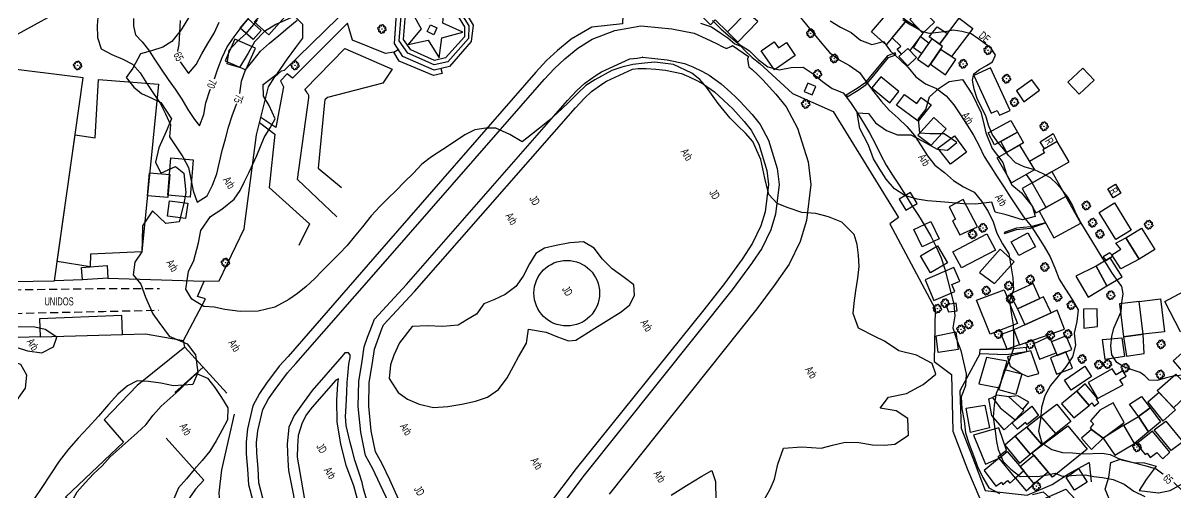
# Model space of a CAD drawing. Header units: millimetres. Extents: x 438774 to 440085, y 7202522 to 7203572.
# Drawn here: x 439328.7 to 439616.7, y 7203208.8 to 7203326.3 of the extents above; entities that cross this region are included whole.
import ezdxf

# ---------------------------------------------------------------- set-up
doc = ezdxf.new("R2010")
doc.units = ezdxf.units.MM
doc.linetypes.add('00', pattern=[10, 0, -10])
doc.linetypes.add('12', pattern=[3, 2, -1])
for name, color, linetype in [('0421', 104, 'Continuous'), ('0505', 1, 'Continuous'), ('0506', 1, 'Continuous'), ('0611', 30, 'Continuous'), ('0612', 7, 'Continuous'), ('0707', 7, 'Continuous'), ('0801', 10, 'Continuous'), ('0803', 160, 'Continuous'), ('0869', 7, 'Continuous'), ('0870', 7, 'Continuous'), ('1005', 3, 'Continuous'), ('1006', 3, 'Continuous'), ('1007', 3, 'Continuous')]:
    doc.layers.add(name, color=color, linetype=linetype)
doc.styles.add('02', font='swissc.ttf')

# ---------------------------------------------------------------- blocks, each defined once
blk = doc.blocks.new('09')
for p, q in [((-0.04, 0.01), (0.04, 0.01)), ((-0.02, 0.03), (0.02, 0.03)), ((0, 0.05), (0, 0.05)), ((-0.04, -0.01), (0.04, -0.01)), ((-0.02, -0.03), (0.02, -0.03))]:
    blk.add_line(p, q)
for points in [[(-0.61, 0.39), (-0.76, 0.34), (-0.88, 0.27), (-0.97, 0.13), (-1, 0), (-0.96, -0.15), (-0.88, -0.26), (-0.83, -0.31), (-0.73, -0.36), (-0.58, -0.38)], [(-0.12, 0.67), (-0.2, 0.77), (-0.32, 0.84), (-0.46, 0.87), (-0.62, 0.83), (-0.74, 0.77), (-0.81, 0.63), (-0.83, 0.49), (-0.83, 0.42), (-0.79, 0.32), (-0.69, 0.22), (-0.62, 0.16)], [(-0.41, 0.6), (-0.39, 0.72), (-0.35, 0.82), (-0.3, 0.88), (-0.18, 0.96), (-0.03, 1), (0.1, 0.96), (0.24, 0.87), (0.31, 0.75), (0.36, 0.62), (0.37, 0.55)], [(0.11, 0.66), (0.19, 0.71), (0.31, 0.78), (0.42, 0.81), (0.49, 0.81), (0.63, 0.78), (0.76, 0.7), (0.82, 0.58), (0.84, 0.41), (0.81, 0.28), (0.75, 0.16), (0.69, 0.06)], [(0.67, -0.42), (0.8, -0.38), (0.91, -0.29), (0.99, -0.14), (1.01, -0.01), (0.95, 0.14), (0.86, 0.24), (0.8, 0.29), (0.7, 0.32), (0.56, 0.34)], [(-0.14, -0.69), (-0.19, -0.75), (-0.3, -0.83), (-0.4, -0.87), (-0.48, -0.87), (-0.61, -0.83), (-0.74, -0.75), (-0.8, -0.63), (-0.83, -0.47), (-0.79, -0.33), (-0.7, -0.18), (-0.64, -0.12)], [(-0.38, -0.63), (-0.34, -0.76), (-0.26, -0.88), (-0.13, -0.97), (0.01, -1.01), (0.15, -0.97), (0.27, -0.88), (0.32, -0.83), (0.36, -0.73), (0.38, -0.57)], [(0.15, -0.7), (0.32, -0.83), (0.46, -0.87), (0.62, -0.85), (0.74, -0.79), (0.83, -0.66), (0.86, -0.52), (0.86, -0.45), (0.83, -0.34), (0.74, -0.24), (0.67, -0.18)]]:
    blk.add_lwpolyline(points)
blk.add_lwpolyline([(0, -0.05), (-0.05, 0), (0, 0.05), (0.05, 0)], close=True)

msp = doc.modelspace()

# ---------------------------------------------------------------- linework, layer by layer
at = {"layer": '0421', "linetype": 'Continuous', "flags": 128}
msp.add_lwpolyline([(439618.44, 7203238.26), (439616, 7203237.99), (439613.99, 7203237.5), (439611.99, 7203236.91), (439610.01, 7203237.01), (439608.89, 7203238.1), (439607.78, 7203238.9), (439605.98, 7203239.55), (439603.66, 7203240.35), (439601.91, 7203241.4), (439600.68, 7203243.35), (439600.41, 7203245.57), (439600.7, 7203247.93), (439601.16, 7203249.98), (439602.11, 7203252.06), (439603.02, 7203254.17), (439603.19, 7203256.41), (439603.48, 7203258.62), (439603.18, 7203260.43), (439601.81, 7203262.26), (439600.68, 7203263.92), (439599.49, 7203265.83), (439598.25, 7203267.69), (439597.08, 7203269.62), (439595.64, 7203271.95), (439594.35, 7203274.09), (439592.95, 7203276.44), (439591.75, 7203278.61), (439590.77, 7203280.91), (439589.69, 7203282.75), (439588.17, 7203284.68), (439586.91, 7203286.11), (439585.38, 7203287.6), (439583.55, 7203288.59), (439581.34, 7203289.58), (439578.8, 7203290.34), (439576.62, 7203291.34), (439574.89, 7203293.16), (439573.65, 7203294.75), (439572.13, 7203296.63), (439570.78, 7203298.48), (439569.89, 7203300.78), (439569.16, 7203303.13), (439568.01, 7203305.31), (439567.06, 7203307.39), (439566.24, 7203309.74), (439565.82, 7203311.98), (439566.18, 7203313.61), (439567.59, 7203314.72), (439569.32, 7203315.69), (439570.82, 7203316.57), (439571.57, 7203318.25), (439570.49, 7203320.05), (439569.04, 7203321.06), (439567.44, 7203322.27), (439565.53, 7203323.57), (439563.23, 7203324.18), (439560.99, 7203324.5), (439559.44, 7203324.21), (439557.33, 7203323.89), (439555.01, 7203323.67), (439553.32, 7203324.2), (439551.51, 7203325.14), (439549.85, 7203326.11), (439548.46, 7203327.07)], dxfattribs=at)
at = {"layer": '0505', "linetype": 'Continuous', "flags": 128}
for points, elevation in [([(439347.42, 7203328.7), (439347.19, 7203325.71), (439347.24, 7203322.71), (439348.18, 7203319.86), (439350.82, 7203318.44), (439353.57, 7203317.23), (439355.99, 7203315.98), (439357.95, 7203313.81), (439359.57, 7203311.21), (439361.25, 7203308.64), (439362.92, 7203306.26), (439364.24, 7203303.57), (439365.53, 7203300.86), (439365.29, 7203297.87), (439366.91, 7203295.35), (439368.6, 7203292.86), (439370.01, 7203290.22), (439370.61, 7203287.28), (439371.21, 7203284.34), (439372.16, 7203281.5), (439374.69, 7203283.11), (439376.04, 7203285.79), (439377.05, 7203288.62), (439377.75, 7203291.53), (439378.43, 7203294.45), (439379.24, 7203297.34), (439380.02, 7203300.24), (439380.94, 7203303.1), (439382.04, 7203305.99)], 75), ([(439522.49, 7203328.17), (439524.42, 7203325.87), (439526.28, 7203323.52), (439528.18, 7203321.2), (439530.17, 7203318.96), (439532.51, 7203317.07), (439535.15, 7203315.65), (439537.6, 7203313.92), (439539.39, 7203311.51), (439541.17, 7203309.1), (439543.06, 7203306.77), (439545.06, 7203304.54), (439547.28, 7203302.52), (439549.44, 7203300.44), (439551.39, 7203298.15), (439553.01, 7203295.63), (439554.64, 7203293.11), (439556.48, 7203290.74), (439558.86, 7203288.92), (439561.09, 7203286.91), (439563.63, 7203285.31), (439566.31, 7203283.99), (439568.1, 7203281.75), (439569.77, 7203279.21), (439570.99, 7203276.59), (439571.93, 7203273.75), (439573.36, 7203271.11), (439574.93, 7203268.56), (439575.45, 7203265.59), (439575.93, 7203262.64), (439576.14, 7203259.64), (439575.12, 7203256.83), (439575.5, 7203253.86), (439576, 7203250.89), (439576.09, 7203247.9), (439576.14, 7203244.9), (439575.14, 7203242.07), (439573.93, 7203239.32), (439572.93, 7203236.5), (439571.8, 7203233.71), (439571.25, 7203230.77), (439571.03, 7203227.78), (439571.49, 7203224.24), (439571.88, 7203221.66), (439572.23, 7203219.68), (439573.51, 7203216.71), (439575.44, 7203214.73), (439577.79, 7203212.96), (439580.01, 7203212.98), (439582.15, 7203212.97), (439584.61, 7203213.33), (439586.48, 7203213.79), (439588.28, 7203213.02), (439591.76, 7203213.26), (439594.01, 7203213.38), (439596.15, 7203212.92), (439598.36, 7203212.68), (439600.98, 7203212.2), (439603.73, 7203210.99), (439606.18, 7203209.26), (439608.89, 7203207.97)], 70), ([(439356.24, 7203327.46), (439356.28, 7203325.53), (439356.8, 7203323.34), (439358.4, 7203321.58), (439360.02, 7203319.63), (439361.5, 7203317.3), (439363.15, 7203314.73), (439364.93, 7203312.22), (439366.67, 7203309.76), (439368.31, 7203307.25), (439369.88, 7203304.69), (439371.47, 7203302.14), (439372.72, 7203300.59), (439373.8, 7203303.39), (439374.36, 7203306.34), (439375.43, 7203309.69)], 70), ([(439367.89, 7203326.96), (439367.8, 7203323.96), (439367.58, 7203320.96), (439367.27, 7203319.3)], 65), ([(439367.95, 7203316.61), (439370.05, 7203313.64), (439371.93, 7203315.97), (439373.37, 7203318.6), (439374.86, 7203321.2), (439376.4, 7203323.78), (439377.66, 7203326.51)], 65), ([(439376.5, 7203312.35), (439377.32, 7203314.83), (439378.39, 7203317.64), (439379.65, 7203320.36), (439381.38, 7203322.81), (439383.16, 7203325.22), (439385.11, 7203327.51)], 70), ([(439382.82, 7203308.72), (439383.27, 7203311.73), (439384.28, 7203314.56), (439386.16, 7203316.89), (439388.01, 7203319.25), (439390.21, 7203321.3), (439392.57, 7203323.15), (439394.85, 7203325.1), (439397.18, 7203326.98)], 75), ([(439500.93, 7203326.89), (439503.05, 7203324.76), (439505.33, 7203322.81), (439507.64, 7203320.91), (439510.19, 7203319.32), (439512.33, 7203317.21), (439514.7, 7203315.38), (439517.6, 7203314.6), (439520.53, 7203315.21), (439523.53, 7203315.25), (439526.02, 7203313.56), (439528.35, 7203311.68), (439530.79, 7203309.93), (439533.58, 7203308.84), (439535.38, 7203306.44), (439537.03, 7203303.93), (439538.62, 7203301.38), (439540.16, 7203298.81), (439541.55, 7203296.16), (439542.84, 7203293.44), (439544.25, 7203290.8), (439545.84, 7203288.26), (439547.51, 7203285.76), (439549.13, 7203283.24), (439550.73, 7203280.7), (439552.33, 7203278.17), (439553.94, 7203275.63), (439555.46, 7203273.05), (439556.74, 7203270.33), (439558.02, 7203267.62), (439558.98, 7203264.77), (439559.69, 7203261.86), (439560.48, 7203258.96), (439561.2, 7203256.05), (439561.41, 7203253.06), (439560.92, 7203250.1), (439561.87, 7203247.25), (439562.95, 7203244.46), (439563.57, 7203241.52), (439564.31, 7203238.61), (439564.11, 7203235.62), (439563.05, 7203232.81), (439563.22, 7203229.82), (439563.77, 7203226.87), (439564.13, 7203223.89), (439565.03, 7203221.03), (439566.07, 7203218.22), (439567.13, 7203215.41), (439568.41, 7203212.7), (439569.97, 7203210.13), (439572.62, 7203208.72)], 75), ([(439530.34, 7203326.85), (439532.87, 7203325.23), (439535.57, 7203323.92), (439537.91, 7203322.04), (439540.68, 7203320.9), (439543.59, 7203321.64), (439545.39, 7203319.23), (439547.63, 7203317.24), (439549.77, 7203315.14), (439551.7, 7203312.84), (439554.14, 7203311.08), (439556.89, 7203309.92), (439559.29, 7203308.11), (439561.21, 7203305.81), (439562.89, 7203303.32), (439564.52, 7203300.8), (439566.09, 7203298.25), (439567.54, 7203295.63), (439568.78, 7203292.89), (439570.43, 7203290.38), (439572.05, 7203287.85), (439573.67, 7203285.33), (439575.29, 7203282.81), (439576.95, 7203280.31), (439578.61, 7203277.82), (439580.5, 7203275.49), (439582.15, 7203272.97), (439583.74, 7203270.44), (439585.25, 7203267.84), (439586.42, 7203265.08), (439587.53, 7203262.3), (439589.13, 7203259.76), (439590.73, 7203257.22), (439592.27, 7203254.64), (439591.93, 7203251.66), (439591.29, 7203248.73), (439591.59, 7203245.74), (439590.83, 7203242.84), (439589.19, 7203240.32), (439587.28, 7203238.01), (439585.37, 7203235.7), (439583.94, 7203233.06), (439583.12, 7203230.18), (439582.85, 7203227.19), (439582.34, 7203224.23), (439583.18, 7203221.35), (439585.69, 7203219.7), (439588.3, 7203218.96), (439590.81, 7203218.83), (439593.54, 7203218.61), (439598.25, 7203218.75), (439600.28, 7203218.42), (439603.05, 7203217.07), (439605.98, 7203216.41), (439608.9, 7203215.72), (439611.76, 7203214.81), (439613.42, 7203213.58)], 65), ([(439340.75, 7203206.53), (439342.2, 7203209.14), (439344.22, 7203211.37), (439346.27, 7203213.56), (439348.44, 7203215.64), (439350.48, 7203217.83), (439352.67, 7203219.88), (439354.93, 7203221.86), (439357.21, 7203223.81), (439359.39, 7203225.87), (439361.22, 7203228.24), (439363.21, 7203230.49), (439365.4, 7203232.54), (439367.64, 7203234.53), (439369.78, 7203236.64), (439371.99, 7203238.68), (439374.76, 7203237.54), (439376.61, 7203235.18), (439378.26, 7203232.68), (439379.81, 7203230.11), (439379.72, 7203227.11), (439378.37, 7203224.44), (439376.91, 7203221.81), (439375.3, 7203219.28), (439373.39, 7203216.97), (439371.43, 7203214.7), (439369.51, 7203212.39), (439367.54, 7203210.12), (439366.34, 7203207.38)], 80), ([(439616.17, 7203211.4), (439618.64, 7203209.01)], 65), ([(439580.83, 7203208.41), (439583.53, 7203209.08), (439585.88, 7203207)], 75)]:
    msp.add_lwpolyline(points, dxfattribs=dict(at, elevation=elevation))
at = {"layer": '0505', "linetype": '00', "flags": 128}
for points, elevation in [([(439367.27, 7203319.3), (439367.95, 7203316.61)], 65), ([(439375.43, 7203309.69), (439376.5, 7203312.35)], 70), ([(439382.04, 7203305.99), (439382.82, 7203308.72)], 75), ([(439613.42, 7203213.58), (439616.17, 7203211.4)], 65)]:
    msp.add_lwpolyline(points, dxfattribs=dict(at, elevation=elevation))
at = {"layer": '0611', "linetype": '12', "flags": 128}
for points in [[(439449.01, 7203425.46), (439426.17, 7203444.36), (439424.2, 7203444.58), (439422.91, 7203443.88), (439420.13, 7203441.84), (439409.45, 7203430.59), (439408.16, 7203428.19), (439406.66, 7203426.05), (439398.01, 7203418.08), (439390.13, 7203411.9), (439382.42, 7203408.17), (439370.21, 7203403.35), (439359.37, 7203398.01), (439351.56, 7203393.07), (439347.32, 7203389.48), (439344.17, 7203385.67), (439337.6, 7203376.86), (439333.05, 7203369.56), (439327.75, 7203363.43), (439312.91, 7203348.72), (439298.14, 7203333.34), (439296.12, 7203330.6), (439292.55, 7203325.69), (439290.66, 7203322.32), (439289.63, 7203320.04), (439288.15, 7203315.49), (439287.36, 7203310.38), (439284.52, 7203259.91), (439284.89, 7203259.34), (439285.52, 7203259.06), (439349.65, 7203259.94), (439362.8, 7203259.95)], [(439116.51, 7203251.55), (439133.88, 7203251.85), (439215.27, 7203251.34), (439273.53, 7203252.57), (439348.79, 7203254.21), (439362.54, 7203254.51)]]:
    msp.add_lwpolyline(points, dxfattribs=at)
at = {"layer": '0611', "linetype": 'Continuous', "flags": 128}
for points in [[(439388.6, 7203207.51), (439387.58, 7203211.37), (439387.38, 7203214.93), (439387.06, 7203218.74), (439387.03, 7203221.43), (439387.37, 7203224.38), (439388.57, 7203229.7), (439389.97, 7203232.32), (439391.62, 7203234.69), (439394.72, 7203238.83), (439396.85, 7203241.2), (439418.61, 7203266.08), (439458.89, 7203312.14), (439461.46, 7203314.9), (439464.03, 7203317.35), (439467.26, 7203320.01), (439470.87, 7203322.27), (439476.54, 7203324.44), (439481.15, 7203325.3), (439483.03, 7203325.58), (439483.95, 7203325.55), (439490.79, 7203324.87), (439496.32, 7203323.73), (439499.21, 7203322.46), (439501.88, 7203321.21), (439503.45, 7203320.37), (439504.44, 7203319.97), (439505.46, 7203320.43), (439505.87, 7203320.66), (439509.91, 7203317.91), (439509.64, 7203317.35), (439509.78, 7203316.19), (439510.01, 7203315.38), (439510.81, 7203314.66), (439512.12, 7203313.4), (439513.46, 7203312.13), (439516.75, 7203308.51), (439519.34, 7203305.32), (439522.16, 7203300.02), (439524.77, 7203291.6), (439525.45, 7203285.92), (439524.37, 7203276.92), (439522.78, 7203271.72), (439520.02, 7203266.02), (439516.33, 7203260.66), (439516.32, 7203260.65), (439512.01, 7203254.82), (439475.07, 7203208.5)], [(439420.1, 7203206.2), (439417.9, 7203210.96), (439416.05, 7203214.86), (439414.24, 7203218.16), (439413.05, 7203223.98), (439412.41, 7203230.41), (439412.54, 7203236.71), (439413.4, 7203241.74), (439413.89, 7203245.37), (439414.75, 7203247.79), (439415.52, 7203249.85), (439415.85, 7203250.78), (439416.46, 7203252.29), (439424.5, 7203260.92), (439424.5, 7203260.92), (439464.7, 7203306.89), (439467.02, 7203309.39), (439469.01, 7203311.27), (439471.81, 7203313.23), (439473.2, 7203314.07), (439480.25, 7203317.38), (439482.06, 7203317.53), (439483.49, 7203317.74), (439483.44, 7203317.74), (439489.61, 7203317.13), (439493.93, 7203316.22), (439495.97, 7203315.34), (439498.38, 7203314.21), (439500.11, 7203313.29), (439503.09, 7203311.12), (439505.47, 7203308.94), (439506.73, 7203307.73), (439507.85, 7203306.67), (439510.81, 7203303.4), (439512.79, 7203300.97), (439514.9, 7203297), (439517.08, 7203289.96), (439517.57, 7203285.91), (439516.68, 7203278.54), (439515.47, 7203274.59), (439513.23, 7203269.96), (439510.8, 7203266.43), (439510.9, 7203266.5), (439505.8, 7203259.59), (439468.89, 7203213.29), (439461.79, 7203203.89)], [(439414.51, 7203207.25), (439413.75, 7203209.88), (439413.41, 7203211.46), (439412.68, 7203213.75), (439411.6, 7203216.98), (439410.89, 7203219.61), (439410.39, 7203221.4), (439409.4, 7203225.68), (439409.2, 7203227.97), (439409.42, 7203230.48), (439409.52, 7203233.98), (439409.61, 7203236.51), (439409.8, 7203238.15), (439410.1, 7203240.98), (439410.37, 7203242.7), (439410.38, 7203243.39), (439409.91, 7203243.96), (439409.75, 7203243.89), (439409.08, 7203243.89), (439408.3, 7203242.96), (439408.3, 7203242.96), (439400.94, 7203234.41), (439398.87, 7203231.7), (439396.37, 7203228.16), (439395.05, 7203225.27), (439394.64, 7203221.04), (439394.84, 7203217.04), (439394.99, 7203214.47), (439397.48, 7203201.87)]]:
    msp.add_lwpolyline(points, dxfattribs=at)
at = {"layer": '0707', "linetype": 'Continuous', "flags": 128}
for points in [[(439353.52, 7203248.47), (439359.3, 7203248.64), (439368.75, 7203246.95), (439374.24, 7203257.34), (439372.24, 7203257.92), (439373.94, 7203261.73), (439377.63, 7203261.81), (439383.91, 7203274.81), (439386.98, 7203298.34), (439390.01, 7203310.34), (439391.54, 7203312.85), (439393.24, 7203314.37), (439394, 7203314.55), (439410.82, 7203330.91), (439418.19, 7203337.87), (439423.82, 7203341.02), (439428.75, 7203345.97), (439430.75, 7203348), (439435.32, 7203350.6), (439439.44, 7203350.78), (439444.41, 7203350.72), (439446.25, 7203350.16), (439453.91, 7203343.36)], [(439497.91, 7203326.3), (439500.68, 7203325.35), (439503, 7203323.74), (439504.71, 7203322.58), (439506.47, 7203321.12), (439507.96, 7203320.49), (439508.93, 7203319.52), (439510.82, 7203317.67), (439512.77, 7203316.16), (439520.87, 7203308.65), (439531.07, 7203304.21), (439547.37, 7203277.72), (439545.19, 7203276.12), (439556.5, 7203254.86), (439556.27, 7203241.68), (439560.59, 7203238.47), (439560.96, 7203224.27), (439564.65, 7203214.66), (439567.7, 7203207.43)], [(439343.51, 7203262.09), (439336.55, 7203261.89)], [(439349.85, 7203262.52), (439373.94, 7203261.73)], [(439332.94, 7203247.88), (439324.75, 7203247.64)], [(439379.59, 7203233.78), (439369.08, 7203245.28), (439357.19, 7203235.71), (439348.96, 7203227.07), (439353.77, 7203221.52), (439339.32, 7203207.81), (439349.2, 7203201.85)], [(439369.08, 7203245.28), (439368.75, 7203246.95)], [(439567.65, 7203243.59), (439562.66, 7203234.37), (439563.04, 7203225), (439565.88, 7203217.75), (439569.01, 7203209.45), (439579.51, 7203208.26), (439585.76, 7203210.93), (439589.81, 7203213.56), (439594.99, 7203216.4), (439595.49, 7203211.63)], [(439373.67, 7203240.26), (439366.6, 7203233.9)], [(439579.92, 7203205.66), (439589.17, 7203209.75), (439633.42, 7203162.54)]]:
    msp.add_lwpolyline(points, dxfattribs=at)
at = {"layer": '0801', "linetype": 'Continuous', "flags": 128}
for points in [[(439312.62, 7203318.81), (439305.7, 7203325.38), (439336.14, 7203343.91), (439343.42, 7203332.47), (439323.74, 7203321.51), (439320.96, 7203325.94), (439315.95, 7203322.92), (439316.22, 7203322.66), (439312.62, 7203318.81)], [(439386.46, 7203326.5), (439391.85, 7203332.65), (439395.46, 7203329.43), (439390.1, 7203323.31), (439386.46, 7203326.5)], [(439509.45, 7203329.03), (439504.62, 7203324.09), (439501.56, 7203327.08), (439500.38, 7203325.86), (439498.54, 7203327.65), (439501.26, 7203330.43), (439502.28, 7203329.43), (439505.64, 7203332.86), (439509.45, 7203329.03)], [(439509.45, 7203329.03), (439504.62, 7203324.09), (439507.24, 7203321.54), (439512.25, 7203326.67), (439509.45, 7203329.03)], [(439549.35, 7203326.93), (439544.3, 7203320.87), (439540.66, 7203324.08), (439545.62, 7203329.9), (439549.35, 7203326.93)], [(439550.17, 7203327.17), (439553.46, 7203323.74), (439556.36, 7203326.51), (439553.06, 7203329.95), (439550.17, 7203327.17)], [(439384.95, 7203327.32), (439388.19, 7203324.41), (439386.15, 7203322.14), (439382.92, 7203325.05), (439384.95, 7203327.32)], [(439553.46, 7203323.74), (439550.19, 7203319.45), (439549.74, 7203319.93), (439548.11, 7203318.5), (439547, 7203319.77), (439547.97, 7203320.48), (439545.77, 7203322.62), (439549.35, 7203326.93), (439551.97, 7203325.28), (439553.46, 7203323.74)], [(439559.61, 7203323.66), (439557.59, 7203320.99), (439555.06, 7203322.81), (439557.02, 7203325.38), (439559.61, 7203323.66)], [(439557.59, 7203320.99), (439562.54, 7203327.54), (439565.96, 7203324.96), (439560.63, 7203317.89), (439557.88, 7203319.66), (439558.4, 7203320.41), (439557.59, 7203320.99)], [(439381.55, 7203322.28), (439379.19, 7203316.85), (439384.37, 7203314.59), (439386.74, 7203320.01), (439381.55, 7203322.28)], [(439554.95, 7203321.35), (439553.13, 7203318.72), (439551.14, 7203320.09), (439552.83, 7203322.92), (439554.95, 7203321.35)], [(439555.66, 7203322.38), (439552.11, 7203317.26), (439554.89, 7203315.34), (439558.4, 7203320.41), (439555.66, 7203322.38)], [(439521.59, 7203318.14), (439516.39, 7203314.56), (439513.1, 7203319.35), (439516.33, 7203321.57), (439517.37, 7203320.06), (439519.41, 7203321.47), (439521.59, 7203318.14)], [(439549.74, 7203319.93), (439551.9, 7203317.66), (439549.7, 7203315.56), (439547.45, 7203317.92), (439549.74, 7203319.93)], [(439557.88, 7203319.66), (439555.34, 7203315.99), (439559.15, 7203313.38), (439561.73, 7203317.17), (439557.88, 7203319.66)], [(439322.86, 7203315.22), (439315.2, 7203261.54), (439336.55, 7203261.89), (439343.72, 7203312.63), (439322.86, 7203315.22)], [(439575.23, 7203304.43), (439570.39, 7203315.06), (439566.19, 7203313.15), (439570.48, 7203303.75), (439572.03, 7203304.46), (439572.59, 7203303.23), (439575.23, 7203304.43)], [(439593.41, 7203315), (439589.68, 7203311.49), (439592.49, 7203308.5), (439596.22, 7203312), (439593.41, 7203315)], [(439337.23, 7203266.72), (439341.69, 7203298.31), (439346.69, 7203297.6), (439347.56, 7203312.21), (439362.52, 7203311.04), (439358.35, 7203269.12), (439345.54, 7203268.49), (439345.46, 7203265.37), (439337.23, 7203266.72)], [(439523.84, 7203309.2), (439525.83, 7203308.32), (439526.73, 7203310.4), (439524.7, 7203311.28), (439523.84, 7203309.2)], [(439547.46, 7203309.18), (439542.97, 7203312.88), (439540.68, 7203310.09), (439545.23, 7203306.35), (439547.46, 7203309.18)], [(439578.64, 7203306.63), (439582.56, 7203309.54), (439580.64, 7203312.13), (439576.87, 7203309.32), (439578.64, 7203306.63)], [(439552.28, 7203301.75), (439546.85, 7203305.73), (439548.85, 7203308.46), (439551.92, 7203306.22), (439553, 7203307.69), (439555.52, 7203305.85), (439552.28, 7203301.75)], [(439555.54, 7203295.74), (439559.29, 7203299.83), (439556.22, 7203302.65), (439552.22, 7203298.28), (439555.54, 7203295.74)], [(439577.1, 7203299.01), (439571.35, 7203295.87), (439569.74, 7203298.82), (439575.44, 7203301.94), (439577.1, 7203299.01)], [(439557.18, 7203294.98), (439561.35, 7203298.07), (439564.37, 7203293.98), (439560.34, 7203291), (439557.18, 7203294.98)], [(439578.61, 7203296.34), (439574.43, 7203293.97), (439572.91, 7203296.72), (439577.1, 7203299.01), (439578.61, 7203296.34)], [(439580.77, 7203286.36), (439589.97, 7203291.63), (439587.03, 7203296.7), (439583.45, 7203294.63), (439583.88, 7203293.88), (439580.07, 7203291.68), (439581.34, 7203289.58), (439579.29, 7203288.42), (439580.77, 7203286.36)], [(439587.03, 7203296.7), (439583.82, 7203294.85), (439582.72, 7203296.56), (439586.04, 7203298.66), (439587.03, 7203296.7)], [(439581.34, 7203289.58), (439575.57, 7203286.31), (439572.05, 7203292.62), (439577.6, 7203295.77), (439581.34, 7203289.58)], [(439364.82, 7203283.24), (439365.6, 7203292.58), (439371.17, 7203292.12), (439370.4, 7203282.77), (439364.82, 7203283.24)], [(439359.8, 7203283.1), (439360.26, 7203288.84), (439365.34, 7203288.43), (439364.88, 7203282.68), (439359.8, 7203283.1)], [(439589.18, 7203282.96), (439584.22, 7203280.22), (439580.77, 7203286.36), (439585.69, 7203289.17), (439589.18, 7203282.96)], [(439584.22, 7203280.22), (439580.77, 7203286.36), (439578.26, 7203284.92), (439581.71, 7203278.81), (439584.22, 7203280.22)], [(439601.58, 7203286.04), (439602.9, 7203283.76), (439601.01, 7203282.57), (439599.65, 7203284.87), (439601.58, 7203286.04)], [(439547.58, 7203282.23), (439549.19, 7203279.49), (439552, 7203281.15), (439550.35, 7203283.92), (439547.58, 7203282.23)], [(439567.11, 7203275.36), (439563.49, 7203282.21), (439560.01, 7203280.38), (439561.63, 7203277.29), (439560.89, 7203276.82), (439562.73, 7203273.32), (439567.11, 7203275.36)], [(439592.9, 7203276.28), (439589.18, 7203282.96), (439582.49, 7203279.25), (439586.2, 7203272.57), (439592.9, 7203276.28)], [(439365.27, 7203281.87), (439369.82, 7203281.24), (439369.3, 7203277.42), (439364.73, 7203278.04), (439365.27, 7203281.87)], [(439601.3, 7203281.35), (439605.48, 7203274.55), (439601.67, 7203272.17), (439597.49, 7203278.97), (439601.3, 7203281.35)], [(439555.45, 7203276.66), (439557.49, 7203272.35), (439553.26, 7203270.36), (439551.21, 7203274.69), (439555.45, 7203276.66)], [(439571.57, 7203269.55), (439563.1, 7203265.09), (439560.97, 7203269.14), (439569.45, 7203273.6), (439571.57, 7203269.55)], [(439577.41, 7203268.2), (439575.53, 7203271.59), (439579.66, 7203273.87), (439581.63, 7203270.33), (439577.41, 7203268.2)], [(439607.51, 7203267.27), (439604.17, 7203272.62), (439608.05, 7203275.05), (439611.39, 7203269.71), (439607.51, 7203267.27)], [(439559.6, 7203266.31), (439555.34, 7203263.85), (439552.87, 7203268.1), (439557.11, 7203270.56), (439559.6, 7203266.31)], [(439604.17, 7203272.62), (439607.51, 7203267.27), (439602.93, 7203264.88), (439600.64, 7203268.36), (439602.91, 7203269.79), (439601.66, 7203271.26), (439604.17, 7203272.62)], [(439571.33, 7203261.17), (439576.25, 7203266.64), (439572.8, 7203269.73), (439567.59, 7203263.94), (439571.33, 7203261.17)], [(439603.22, 7203262.82), (439600.23, 7203267.62), (439596.74, 7203265.5), (439599.41, 7203260.6), (439603.22, 7203262.82)], [(439599.13, 7203266.96), (439600.23, 7203267.62), (439600.94, 7203268.06), (439600.15, 7203268.86), (439598.46, 7203267.83), (439599.13, 7203266.96)], [(439349.85, 7203262.52), (439343.51, 7203262.09), (439343.3, 7203265.22), (439349.65, 7203265.65), (439349.85, 7203262.52)], [(439561.17, 7203265.15), (439554.04, 7203262.12), (439556.23, 7203256.96), (439561.44, 7203259.16), (439560.7, 7203260.92), (439562.73, 7203261.77), (439561.17, 7203265.15)], [(439599.41, 7203260.6), (439596.74, 7203265.5), (439591.69, 7203263.04), (439594.74, 7203257.79), (439599.41, 7203260.6)], [(439573.76, 7203259.59), (439577.11, 7203251.21), (439570.28, 7203248.49), (439566.88, 7203256.98), (439573.76, 7203259.59)], [(439577.12, 7203254.87), (439582.68, 7203257.42), (439580.99, 7203261.17), (439575.21, 7203258.55), (439577.12, 7203254.87)], [(439617.78, 7203249.07), (439613.87, 7203256.69), (439618.7, 7203259.29), (439622.6, 7203251.48), (439617.78, 7203249.07)], [(439559.87, 7203254.08), (439562.04, 7203254.39), (439561.77, 7203256.26), (439559.22, 7203255.89), (439559.87, 7203254.08)], [(439578.96, 7203250.87), (439585.47, 7203253.83), (439583.62, 7203257.86), (439577.12, 7203254.87), (439578.96, 7203250.87)], [(439608.47, 7203248.54), (439607.47, 7203256.72), (439602.59, 7203256.12), (439603.62, 7203247.84), (439608.47, 7203248.54)], [(439608.47, 7203248.54), (439607.47, 7203256.72), (439612.84, 7203257.38), (439613.86, 7203249.14), (439608.47, 7203248.54)], [(439332.94, 7203247.88), (439353.52, 7203248.47), (439353.33, 7203253.21), (439332.75, 7203252.35), (439332.94, 7203247.88)], [(439576.2, 7203249.61), (439577.6, 7203245.84), (439588.82, 7203249.73), (439587.01, 7203254.53), (439576.2, 7203249.61)], [(439597.07, 7203250.41), (439597.02, 7203254.82), (439593.58, 7203254.77), (439593.65, 7203250.01), (439597.07, 7203250.41)], [(439557.25, 7203243.92), (439556.74, 7203248.13), (439561.72, 7203249.07), (439562.28, 7203244.66), (439557.25, 7203243.92)], [(439576.2, 7203249.61), (439577.6, 7203245.84), (439574.52, 7203244.74), (439573.02, 7203248.49), (439576.2, 7203249.61)], [(439581.14, 7203246.13), (439582.61, 7203242.25), (439586.74, 7203243.82), (439585.11, 7203247.91), (439581.14, 7203246.13)], [(439585.59, 7203246.64), (439587, 7203243.19), (439590.64, 7203244.65), (439589.25, 7203248.11), (439585.59, 7203246.64)], [(439603.18, 7203247.6), (439603.83, 7203242.91), (439599, 7203242.22), (439598.31, 7203247.17), (439603.18, 7203247.6)], [(439608.47, 7203248.54), (439603.62, 7203247.84), (439604.3, 7203243.03), (439608.75, 7203243.67), (439608.47, 7203248.54)], [(439572.6, 7203235.09), (439574.51, 7203241.8), (439569.38, 7203242.65), (439567.47, 7203236.08), (439572.6, 7203235.09)], [(439580.42, 7203244.34), (439574.64, 7203242.86), (439575.25, 7203240.51), (439578.19, 7203238.64), (439579.69, 7203237.95), (439582.46, 7203238.66), (439580.42, 7203244.34)], [(439589.2, 7203244.07), (439585.34, 7203242.56), (439586.88, 7203238.53), (439590.8, 7203240.02), (439589.2, 7203244.07)], [(439620.31, 7203241.21), (439618.13, 7203243.75), (439615.95, 7203241.85), (439618.15, 7203239.36), (439620.31, 7203241.21)], [(439578.19, 7203238.64), (439576.72, 7203233.42), (439572.47, 7203234.62), (439573.89, 7203239.65), (439578.19, 7203238.64)], [(439595.6, 7203237.97), (439590.53, 7203234.49), (439588.8, 7203237.03), (439593.88, 7203240.51), (439595.6, 7203237.97)], [(439597.07, 7203232.4), (439603.48, 7203235.81), (439602.7, 7203237.1), (439604.22, 7203238), (439603.39, 7203239.34), (439601.71, 7203238.38), (439600.78, 7203239.87), (439594.76, 7203236.4), (439597.07, 7203232.4)], [(439591.9, 7203234.3), (439594.97, 7203230.72), (439595.64, 7203231.34), (439596.24, 7203230.51), (439597.39, 7203231.41), (439596.71, 7203232.17), (439597.07, 7203232.4), (439593.99, 7203236.1), (439591.9, 7203234.3)], [(439616.05, 7203230.1), (439612.02, 7203234.47), (439616.67, 7203238.54), (439620.7, 7203234.5), (439616.05, 7203230.1)], [(439570.87, 7203232.71), (439572.77, 7203230.09), (439576.49, 7203227.08), (439578.7, 7203229.43), (439574.94, 7203232.84), (439571.95, 7203233.28), (439570.87, 7203232.71)], [(439574.94, 7203232.84), (439578.43, 7203229.67), (439579.9, 7203231.49), (439577.2, 7203233.06), (439574.94, 7203232.84)], [(439591.18, 7203227.61), (439594.97, 7203230.72), (439591.9, 7203234.3), (439588.13, 7203231.11), (439591.18, 7203227.61)], [(439610.26, 7203230.09), (439607.32, 7203227.95), (439605.11, 7203231), (439608.1, 7203232.97), (439610.26, 7203230.09)], [(439609.66, 7203231.48), (439613.41, 7203226.79), (439616.53, 7203229.57), (439612.52, 7203233.94), (439609.66, 7203231.48)], [(439568.93, 7203230.8), (439570.07, 7203225.06), (439565.32, 7203223.95), (439564.25, 7203230.01), (439568.93, 7203230.8)], [(439570.87, 7203232.71), (439572.77, 7203230.09), (439576.49, 7203227.08), (439573.79, 7203224.57), (439570.66, 7203228.2), (439569.96, 7203232.32), (439570.87, 7203232.71)], [(439582.37, 7203228.21), (439579.53, 7203225.95), (439579.11, 7203226.42), (439577.09, 7203224.74), (439575.68, 7203226.33), (439580.66, 7203230.48), (439582.37, 7203228.21)], [(439586.64, 7203223.7), (439582.94, 7203227.99), (439586.94, 7203231.05), (439590.43, 7203226.65), (439586.64, 7203223.7)], [(439598.49, 7203222.55), (439603.74, 7203226.42), (439600.96, 7203231.39), (439597.7, 7203229.53), (439595.32, 7203226.85), (439596.11, 7203226.06), (439595.26, 7203225.08), (439595.57, 7203224.67), (439598.49, 7203222.55)], [(439609.81, 7203224.08), (439607.32, 7203227.95), (439610.26, 7203230.09), (439612.82, 7203226.59), (439609.81, 7203224.08)], [(439579.41, 7203225.24), (439583.18, 7203220.9), (439586.64, 7203223.7), (439582.94, 7203227.99), (439579.41, 7203225.24)], [(439606.29, 7203221.22), (439603.65, 7203225.77), (439607.32, 7203227.95), (439609.81, 7203224.08), (439606.29, 7203221.22)], [(439572.42, 7203225.12), (439566.13, 7203223.3), (439569.13, 7203216.04), (439572.51, 7203217.48), (439572.27, 7203217.9), (439574.37, 7203219.48), (439572.42, 7203225.12)], [(439576.55, 7203223.04), (439580.28, 7203218.52), (439583.18, 7203220.9), (439579.41, 7203225.24), (439576.55, 7203223.04)], [(439594.47, 7203219.79), (439585.83, 7203212.75), (439580.69, 7203218.86), (439589.68, 7203225.62), (439594.47, 7203219.79)], [(439598.49, 7203222.55), (439595.57, 7203224.67), (439593.12, 7203222.54), (439595.58, 7203219.66), (439598.49, 7203222.55)], [(439601.38, 7203218.28), (439606.29, 7203221.22), (439603.65, 7203225.77), (439598.49, 7203222.55), (439601.38, 7203218.28)], [(439615.49, 7203219.45), (439611.23, 7203224.56), (439614.12, 7203226.77), (439618.43, 7203221.64), (439615.49, 7203219.45)], [(439573.91, 7203220.8), (439577.61, 7203216.3), (439580.28, 7203218.52), (439576.55, 7203223.04), (439573.91, 7203220.8)], [(439615.15, 7203218.99), (439610.84, 7203224.28), (439606.82, 7203221.14), (439608.98, 7203218.46), (439609.47, 7203218.77), (439610.22, 7203217.65), (439611.89, 7203218.95), (439613.39, 7203217.39), (439615.15, 7203218.99)], [(439576.61, 7203212.5), (439572.51, 7203217.48), (439574.48, 7203219.18), (439578.71, 7203214.31), (439576.61, 7203212.5)], [(439576.61, 7203212.5), (439572.51, 7203217.48), (439568.77, 7203214.42), (439571.67, 7203210.48), (439573.09, 7203211.49), (439573.44, 7203210.97), (439574.64, 7203211.92), (439575.16, 7203211.3), (439576.61, 7203212.5)], [(439581.16, 7203218.3), (439584.75, 7203214.03), (439581.23, 7203211.09), (439577.8, 7203215.45), (439581.16, 7203218.3)], [(439581.23, 7203211.09), (439578.71, 7203214.31), (439576.61, 7203212.5), (439579.23, 7203209.34), (439581.23, 7203211.09)], [(439592.32, 7203214.94), (439594.49, 7203211.5), (439591.3, 7203209.48), (439589.25, 7203212.7), (439592.32, 7203214.94)]]:
    msp.add_lwpolyline(points, close=True, dxfattribs=at)
at = {"layer": '0803', "linetype": 'Continuous', "flags": 128}
for points in [[(439546.73, 7203318.32), (439546.54, 7203318.81), (439544.59, 7203318.13), (439540.39, 7203313.05), (439538.96, 7203311.28), (439537.01, 7203309.97), (439534.28, 7203308.3), (439534.56, 7203307.84), (439537.29, 7203309.52), (439539.33, 7203310.89), (439540.81, 7203312.71), (439544.91, 7203317.67), (439546.73, 7203318.32)], [(439573.88, 7203273.67), (439576.89, 7203274.7), (439580.38, 7203275.04), (439584.1, 7203276.35), (439580.31, 7203275.35), (439576.83, 7203275.01), (439573.78, 7203273.96), (439573.88, 7203273.67)], [(439579.35, 7203244.07), (439574.31, 7203243.32), (439567.65, 7203243.59), (439567.74, 7203244.76), (439574.52, 7203244.74), (439579.27, 7203245.23), (439579.35, 7203244.07)]]:
    msp.add_lwpolyline(points, close=True, dxfattribs=at)
at = {"layer": '0869', "linetype": 'Continuous', "flags": 128}
for points in [[(439431.36, 7203314.49), (439423.59, 7203317.93), (439421.45, 7203321.14), (439422.09, 7203329.78), (439424.83, 7203332.69), (439433.01, 7203334.6), (439436.77, 7203333.02), (439441.1, 7203325.74), (439440.61, 7203321.65), (439435.22, 7203315.43), (439431.36, 7203314.49)], [(439431.37, 7203315.83), (439424.82, 7203318.76), (439422.65, 7203321.84), (439423.22, 7203329), (439425.83, 7203331.68), (439433.08, 7203333.23), (439435.9, 7203332.3), (439440.03, 7203325.6), (439439.96, 7203322.43), (439434.79, 7203316.61), (439431.37, 7203315.83)], [(439431.48, 7203316.93), (439425.52, 7203319.61), (439423.73, 7203322.14), (439424.24, 7203328.53), (439426.37, 7203330.72), (439433.03, 7203332.13), (439435.2, 7203331.41), (439438.96, 7203325.31), (439438.92, 7203322.84), (439434.22, 7203317.57), (439431.48, 7203316.93)], [(439432.66, 7203317.57), (439433.29, 7203322.63), (439438.53, 7203324.03), (439433.55, 7203326.27), (439433.95, 7203331.3), (439430.32, 7203327.53), (439425.53, 7203329.51), (439428.12, 7203324.81), (439424.88, 7203320.9), (439429.87, 7203321.99), (439432.66, 7203317.57)], [(439431.3, 7203323.37), (439429.65, 7203324.14), (439430.43, 7203325.83), (439432.08, 7203325.06), (439431.3, 7203323.37)]]:
    msp.add_lwpolyline(points, close=True, dxfattribs=at)
for points in [[(439478.54, 7203328.2), (439478.43, 7203326.06), (439470.73, 7203325.24), (439465.61, 7203322.3), (439462.17, 7203319.46), (439459.46, 7203316.89), (439456.79, 7203314.03), (439416.55, 7203267.88), (439394.87, 7203242.95), (439392.68, 7203240.5), (439389.48, 7203236.25), (439387.72, 7203233.69), (439386.08, 7203230.63), (439384.77, 7203224.82), (439384.39, 7203221.57), (439384.42, 7203218.61), (439384.75, 7203214.74), (439384.96, 7203210.95), (439386.05, 7203206.83), (439387.12, 7203202.87)], [(439421.28, 7203318.99), (439419.26, 7203318.69), (439410.97, 7203322.05), (439409.72, 7203326.24), (439395.95, 7203312.5), (439394.65, 7203313.59), (439393.01, 7203311.87), (439393.7, 7203310.38), (439391.85, 7203300.2), (439388.09, 7203302.72)], [(439407.06, 7203277.84), (439397.2, 7203287.2), (439400.03, 7203307.62), (439400.09, 7203308.15), (439399.87, 7203308.51), (439399.69, 7203308.79), (439399.46, 7203309.16), (439399.11, 7203309.65), (439409.07, 7203319.91), (439420.92, 7203314.75), (439418.53, 7203311.29), (439404.74, 7203307.64), (439404.06, 7203307.12), (439403.99, 7203306.42), (439402.44, 7203289.98), (439408.24, 7203285.18)], [(439433.05, 7203314.9), (439433.41, 7203313.66), (439431.18, 7203313.14), (439422.61, 7203316.74), (439421.28, 7203318.99), (439422.41, 7203319.71)], [(439422.5, 7203207.3), (439420.3, 7203212.07), (439418.41, 7203216.07), (439416.75, 7203219.08), (439415.67, 7203224.38), (439415.05, 7203230.52), (439415.18, 7203236.46), (439416.01, 7203241.34), (439416.46, 7203244.74), (439417.24, 7203246.89), (439418, 7203248.95), (439418.32, 7203249.83), (439418.72, 7203250.84), (439426.46, 7203259.16), (439426.46, 7203259.16), (439466.66, 7203305.12), (439468.91, 7203307.53), (439470.68, 7203309.22), (439473.25, 7203311.02), (439474.44, 7203311.73), (439480.95, 7203314.78), (439482.36, 7203314.9), (439484.33, 7203314.91), (439486.73, 7203314.74), (439489.2, 7203314.51), (439493.13, 7203313.7), (439494.89, 7203312.94), (439497.18, 7203311.85), (439498.7, 7203311.04), (439501.41, 7203309.07), (439503.67, 7203307), (439504.91, 7203305.83), (439505.95, 7203304.82), (439508.81, 7203301.68), (439510.58, 7203299.5), (439512.45, 7203295.98), (439514.49, 7203289.41), (439514.91, 7203285.91), (439514.08, 7203279.09), (439513, 7203275.56), (439510.94, 7203271.3), (439508.29, 7203267.26), (439503.88, 7203261.2), (439498.76, 7203254.59), (439466.81, 7203214.91), (439459.92, 7203205.8)], [(439387.76, 7203301.43), (439391.61, 7203298.54), (439390.19, 7203285.14), (439400.25, 7203276.06), (439397.53, 7203270.69)], [(439412.18, 7203207.5), (439411.3, 7203210.62), (439409.42, 7203215.67), (439408.05, 7203221.08), (439407.14, 7203226.53), (439407.07, 7203232.01), (439407.29, 7203236.06), (439407.44, 7203237.32), (439406.79, 7203237.01), (439406.79, 7203237.01), (439400.86, 7203230.3), (439399.47, 7203228.43), (439398.38, 7203226.33), (439397.38, 7203223.18), (439397.26, 7203220.51), (439397.17, 7203217.73), (439399.61, 7203203.87)], [(439387.12, 7203202.87), (439388.33, 7203196.92), (439378.17, 7203201.85), (439377.66, 7203208.89), (439378.36, 7203214.57), (439381.53, 7203228.52)], [(439364.46, 7203222.52), (439373.87, 7203212.01), (439371.73, 7203209.8), (439370.27, 7203207.58), (439369.88, 7203206.32), (439369.65, 7203204.93), (439369.63, 7203203.39), (439369.96, 7203201.88), (439370.61, 7203200.66), (439371.14, 7203199.81), (439371.77, 7203198.81), (439372.94, 7203197.81), (439364.18, 7203185.83), (439358.89, 7203194)]]:
    msp.add_lwpolyline(points, dxfattribs=at)
at = {"layer": '0869'}
msp.add_circle((439464.5, 7203258.76, 77.83), 8.2, dxfattribs=at)
at = {"layer": '1005'}
for points in [[(439370.25, 7203328.01), (439368.21, 7203324.61), (439365.84, 7203321.66), (439363.57, 7203320.27), (439360.79, 7203319.33), (439358.04, 7203318.63), (439356.1, 7203315.03), (439354.47, 7203312.7), (439356.34, 7203310.29), (439358.3, 7203308.68), (439360.67, 7203307.62), (439363.09, 7203306.46), (439365.74, 7203302.38), (439364.41, 7203299.19), (439362.6, 7203295.13), (439361.74, 7203291.53), (439363.1, 7203288.76), (439366.77, 7203290.46), (439368.84, 7203288.74), (439369.35, 7203283.91), (439368.83, 7203281.15), (439367.68, 7203276.63), (439364.31, 7203276.2), (439360.98, 7203279.38), (439358.52, 7203275.63), (439358.47, 7203271.93), (439358.35, 7203269.12), (439356.64, 7203266.5), (439356.17, 7203263.34), (439358.11, 7203261.02), (439359.26, 7203257.74), (439361.08, 7203253.56), (439362.59, 7203251.53), (439365.22, 7203248.01), (439369.68, 7203246.08), (439371.78, 7203243.32), (439372.35, 7203238.95), (439371.09, 7203235.94), (439366.27, 7203235.58), (439363.13, 7203236.25), (439359.98, 7203236.68), (439357.16, 7203236.85), (439354.81, 7203235.59), (439352.39, 7203233.54), (439349.99, 7203230.91), (439347.52, 7203228.01), (439344.91, 7203225.21), (439342.45, 7203222.52), (439340, 7203219.74), (439337.72, 7203216.73), (439335.48, 7203213.31), (439333.39, 7203210.22), (439331.43, 7203207.36)], [(439513.82, 7203207.09), (439515.3, 7203209.79), (439516.43, 7203212.27), (439517.22, 7203216.04), (439518.63, 7203220.03), (439523.2, 7203220.39), (439528.08, 7203220), (439530.86, 7203220.79), (439534.01, 7203221.55), (439537.43, 7203221.46), (439540.91, 7203220.88), (439543.87, 7203220.77), (439546.45, 7203221.03), (439549.84, 7203223.26), (439549.72, 7203227.41), (439546.76, 7203229.39), (439542.81, 7203230.04), (439544.88, 7203232.78), (439549.34, 7203233.68), (439553.53, 7203235.92), (439556.67, 7203238.51), (439555.82, 7203241.19), (439551.9, 7203243.27), (439547.47, 7203244.37), (439543.85, 7203246.74), (439541.59, 7203247.86), (439537.37, 7203250.04), (439536.01, 7203253.66), (439536.3, 7203256.29), (439536.73, 7203259.34), (439537.21, 7203262.52), (439537.51, 7203265.46), (439537.4, 7203268.28), (439537.01, 7203270.91), (439536.3, 7203273.42), (439533.22, 7203276.55), (439529.92, 7203277.85), (439526.73, 7203278.64), (439523.21, 7203278.9), (439519.81, 7203280.08), (439517.05, 7203281.14), (439514.95, 7203283.39), (439514.02, 7203287.48), (439513.01, 7203292.19), (439510.95, 7203296.65), (439509.18, 7203298.8), (439507.23, 7203300.62), (439505.36, 7203302.51), (439502.32, 7203306.14), (439499.43, 7203310.29), (439497.73, 7203312.21), (439495.76, 7203313.77), (439491.18, 7203315.96), (439486.52, 7203316.53), (439483.89, 7203316.3), (439481.04, 7203315.95), (439478.22, 7203315.27), (439475.72, 7203314.47), (439471.5, 7203312.12), (439469.3, 7203310.66), (439467.2, 7203308.71), (439465.13, 7203306.63), (439463.28, 7203304.81), (439460.15, 7203301.99), (439457.72, 7203300.01), (439455.73, 7203298.44), (439453.39, 7203296.6), (439450.27, 7203298.46), (439446.81, 7203299.99), (439444.3, 7203300), (439441.55, 7203299.58), (439439.04, 7203298.31), (439436.44, 7203296.58), (439433.58, 7203294.65), (439430.73, 7203292.87), (439428.33, 7203291), (439426.23, 7203288.76), (439423.9, 7203286.5), (439421.85, 7203284.39), (439419.79, 7203282.42), (439417.77, 7203280.41), (439415.68, 7203278.07), (439413.46, 7203275.39), (439411.43, 7203272.85), (439409.63, 7203270.68), (439407.75, 7203268.72), (439405.75, 7203266.69), (439403.56, 7203264.5), (439401.47, 7203262.36), (439399.43, 7203260.41), (439397.27, 7203258.66), (439395.1, 7203257.2), (439391.61, 7203255.26), (439387.45, 7203254.27), (439382.94, 7203254.21), (439379.11, 7203254.69), (439376.44, 7203255.24), (439373.82, 7203255.46), (439370.83, 7203257.23), (439369.34, 7203259.76), (439370.04, 7203264.21), (439371.33, 7203266.97), (439372.48, 7203271.31), (439373.12, 7203274.45), (439375.48, 7203277.9), (439378.32, 7203279.73), (439381.45, 7203282.28), (439382.9, 7203284.42), (439384.02, 7203286.72), (439385.14, 7203289.05), (439387.08, 7203293.2), (439388.94, 7203297.67), (439390.4, 7203300.06), (439391.69, 7203302.34), (439390.19, 7203305.71), (439388.75, 7203307.99), (439388.63, 7203310.91), (439392.13, 7203313.61), (439394.75, 7203317.36), (439396.84, 7203320.16), (439398.56, 7203322.52), (439398.56, 7203325.96), (439396.52, 7203327.99), (439391.85, 7203325.96), (439389.02, 7203324.17), (439386.53, 7203321.59), (439384.92, 7203318.79), (439382.75, 7203315.22), (439379.67, 7203316.1), (439380.14, 7203319.55), (439382.29, 7203321.74), (439384.45, 7203323.67), (439387.24, 7203327.04)], [(439617.93, 7203201.55), (439615.22, 7203202.06), (439612.34, 7203202.45), (439609.24, 7203202.4), (439606.32, 7203202.47), (439603.6, 7203203.91), (439600.59, 7203205.94), (439598.96, 7203209.74), (439599.94, 7203212.74), (439600.45, 7203216.42), (439602.83, 7203217.26), (439606.02, 7203216.47), (439608.8, 7203216.36), (439611.71, 7203215.49), (439609.21, 7203212.21), (439607.5, 7203209.45), (439612.29, 7203208.84), (439615.27, 7203209.44), (439618.04, 7203211.06)], [(439490.57, 7203208.23), (439494.45, 7203210.65), (439498.21, 7203213.02), (439500.73, 7203214.43), (439501.63, 7203211.68), (439501.78, 7203206.92)]]:
    msp.add_lwpolyline(points, dxfattribs=at)
for points in [[(439552.39, 7203302.38), (439554.17, 7203304.68), (439555.11, 7203307.81), (439557.55, 7203310.05), (439560.03, 7203311.65), (439563.34, 7203312.14), (439565.84, 7203308.36), (439567.97, 7203304.02), (439568.59, 7203301.46), (439569.17, 7203298.85), (439570.8, 7203294.9), (439573.44, 7203291.4), (439574.41, 7203288.27), (439575.66, 7203285.82), (439578.07, 7203283.81), (439580.86, 7203280.47), (439581.55, 7203277.9), (439578.33, 7203277.09), (439574.23, 7203278.32), (439571.54, 7203279.01), (439570.66, 7203281.54), (439566.58, 7203281.04), (439563.61, 7203281.11), (439558.96, 7203281.55), (439554.64, 7203281.81), (439552.03, 7203282.29), (439548.97, 7203283.19), (439546.36, 7203284.82), (439544.29, 7203287.3), (439542.58, 7203290.03), (439541.16, 7203292.31), (439539.88, 7203295.74), (439537.73, 7203299.89), (439537.03, 7203303.88), (439539.85, 7203303.68), (439541.61, 7203301.31), (439544.34, 7203299.45), (439547.16, 7203298.34), (439550.44, 7203298.31), (439553.28, 7203296.81), (439557.07, 7203294.73), (439559.58, 7203294.53), (439561.91, 7203296.43), (439558.79, 7203298.6), (439555.19, 7203298.57), (439552.7, 7203298.78)], [(439471.53, 7203250.02), (439474.32, 7203251.75), (439478.11, 7203254.12), (439480.29, 7203255.82), (439481.4, 7203258.24), (439481.26, 7203260.87), (439478.8, 7203262.66), (439475.87, 7203264.85), (439473.42, 7203267.25), (439471.32, 7203270.03), (439468.72, 7203271.59), (439465.28, 7203271.31), (439461.84, 7203270.72), (439458.97, 7203270.02), (439456.78, 7203268.65), (439455.17, 7203266.08), (439453.61, 7203262.98), (439451.82, 7203260.4), (439449.15, 7203258.47), (439446.25, 7203257.13), (439443.75, 7203256.11), (439441.92, 7203253.55), (439439.58, 7203252.08), (439437.37, 7203250.77), (439433.54, 7203250.45), (439429.61, 7203250.56), (439425.87, 7203250.47), (439422.71, 7203246.37), (439421.3, 7203243.28), (439420.45, 7203240.88), (439420.1, 7203237.42), (439422.35, 7203233.9), (439424.75, 7203232.27), (439427.65, 7203230.98), (439431.22, 7203230.22), (439434.81, 7203230.41), (439438.33, 7203231.05), (439441.73, 7203231.78), (439444.71, 7203232.78), (439447.44, 7203234.65), (439449.63, 7203237.64), (439451.17, 7203240.5), (439452.45, 7203242.83), (439454.41, 7203246.25), (439454.94, 7203249.74), (439459.37, 7203248.99), (439462.18, 7203247.88), (439464.95, 7203246.81), (439466.73, 7203247.03)], [(439327, 7203245.27), (439329.78, 7203244.31), (439333.4, 7203243.84), (439336.3, 7203245.33), (439337.08, 7203247.8), (439334.18, 7203249.67), (439331.59, 7203250.3), (439327.15, 7203250.31), (439324.73, 7203249.07)], [(439325.03, 7203221.52), (439324.79, 7203224.75), (439323.58, 7203227.93), (439326.24, 7203230.68), (439329.3, 7203235.05), (439329.59, 7203238.25), (439328.16, 7203240.95), (439325.26, 7203241.84), (439321.59, 7203239.62), (439319.79, 7203237.54), (439318.76, 7203235.12), (439318.1, 7203232.57), (439317.4, 7203229.92), (439316.79, 7203226.21), (439318.69, 7203223.84), (439320.86, 7203221.72), (439320.96, 7203221.67)]]:
    msp.add_lwpolyline(points, close=True, dxfattribs=at)

# ---------------------------------------------------------------- block references
at = {"layer": '1007'}
for p, rotation in [((439418.34, 7203324.83), 302), ((439525.45, 7203323.72), 122), ((439569.74, 7203319.5), 122), ((439342.32, 7203315.7), 302), ((439396.61, 7203315.71), 302), ((439531.31, 7203317.42), 122), ((439563.51, 7203316.09), 122), ((439527.11, 7203313.52), 122), ((439574.34, 7203312.35), 122), ((439576.32, 7203306.5), 122), ((439524.2, 7203306.09), 302), ((439583.73, 7203300.48), 122), ((439594.28, 7203280.67), 122), ((439568.47, 7203275.08), 122), ((439595.87, 7203276.35), 122), ((439609.88, 7203275.88), 302), ((439565.89, 7203273.46), 122), ((439597.67, 7203273.53), 122), ((439379.25, 7203266.43), 302), ((439583.9, 7203265.28), 122), ((439574.89, 7203260.62), 122), ((439580.27, 7203262.19), 122), ((439564.87, 7203258.61), 122), ((439569.28, 7203259.41), 122), ((439587.11, 7203257.81), 122), ((439600.39, 7203258.25), 122), ((439557.07, 7203254.88), 122), ((439559, 7203256.25), 122), ((439575.33, 7203257.3), 122), ((439590.51, 7203255.76), 122), ((439562.99, 7203249.75), 302), ((439564.94, 7203250.97), 302), ((439572.35, 7203248.54), 302), ((439580.31, 7203246.02), 302), ((439585.31, 7203248.26), 302), ((439589.67, 7203248.57), 302), ((439612.99, 7203246.01), 302), ((439593.25, 7203242.31), 302), ((439597.41, 7203240.92), 302), ((439599.59, 7203241.04), 302), ((439604.03, 7203240.1), 302), ((439612.77, 7203238.44), 302), ((439582.72, 7203234.76), 302), ((439606.97, 7203220.27), 302), ((439581.82, 7203210.53), 302)]:
    msp.add_blockref('09', p, dxfattribs=dict(at, rotation=rotation))

# ---------------------------------------------------------------- texts
at = {"layer": '0421', "style": '02', "width": 0.75}
msp.add_text('DE', height=2, rotation=319.192, dxfattribs=at).set_placement((439567.26, 7203322.87))
at = {"layer": '0506', "style": '02', "width": 0.75}
for s, rotation, p in [('65', 295, (439366.21, 7203318.44)), ('70', 251, (439375.24, 7203312.38)), ('75', 251, (439381.93, 7203308.64)), ('65', 314, (439613.3, 7203212.38))]:
    msp.add_text(s, height=2, rotation=rotation, dxfattribs=at).set_placement(p)
at = {"layer": '0612', "style": '02', "width": 0.75}
msp.add_text('UNIDOS', height=2, dxfattribs=at).set_placement((439334.02, 7203255.71))
at = {"layer": '0801', "style": '02', "width": 0.75}
for p in [(439583.87, 7203296.8), (439600, 7203284.35)]:
    msp.add_text('R', height=2, rotation=302, dxfattribs=at).set_placement(p)
at = {"layer": '0870', "style": '02', "width": 0.75}
for p in [(439455.06, 7203282.4), (439500.01, 7203283.91), (439463.24, 7203259.74), (439401.85, 7203220.43), (439426.24, 7203209.79)]:
    msp.add_text('JD', height=2, rotation=302, dxfattribs=at).set_placement(p)
at = {"layer": '1006', "style": '02', "width": 0.75}
for p in [(439563.02, 7203303.2), (439492.89, 7203294.12), (439552.18, 7203292.76), (439378.54, 7203287.1), (439571.37, 7203282.76), (439449.09, 7203278.09), (439364.36, 7203266.38), (439482.83, 7203251.41), (439329.51, 7203246.65), (439379.89, 7203246.37), (439523.94, 7203239.68), (439367.68, 7203225.47), (439422.75, 7203225.46), (439455.38, 7203216.91), (439403.75, 7203214.51), (439486.08, 7203213.66)]:
    msp.add_text('Arb', height=2, rotation=302, dxfattribs=at).set_placement(p)

doc.saveas('drawing.dxf')
